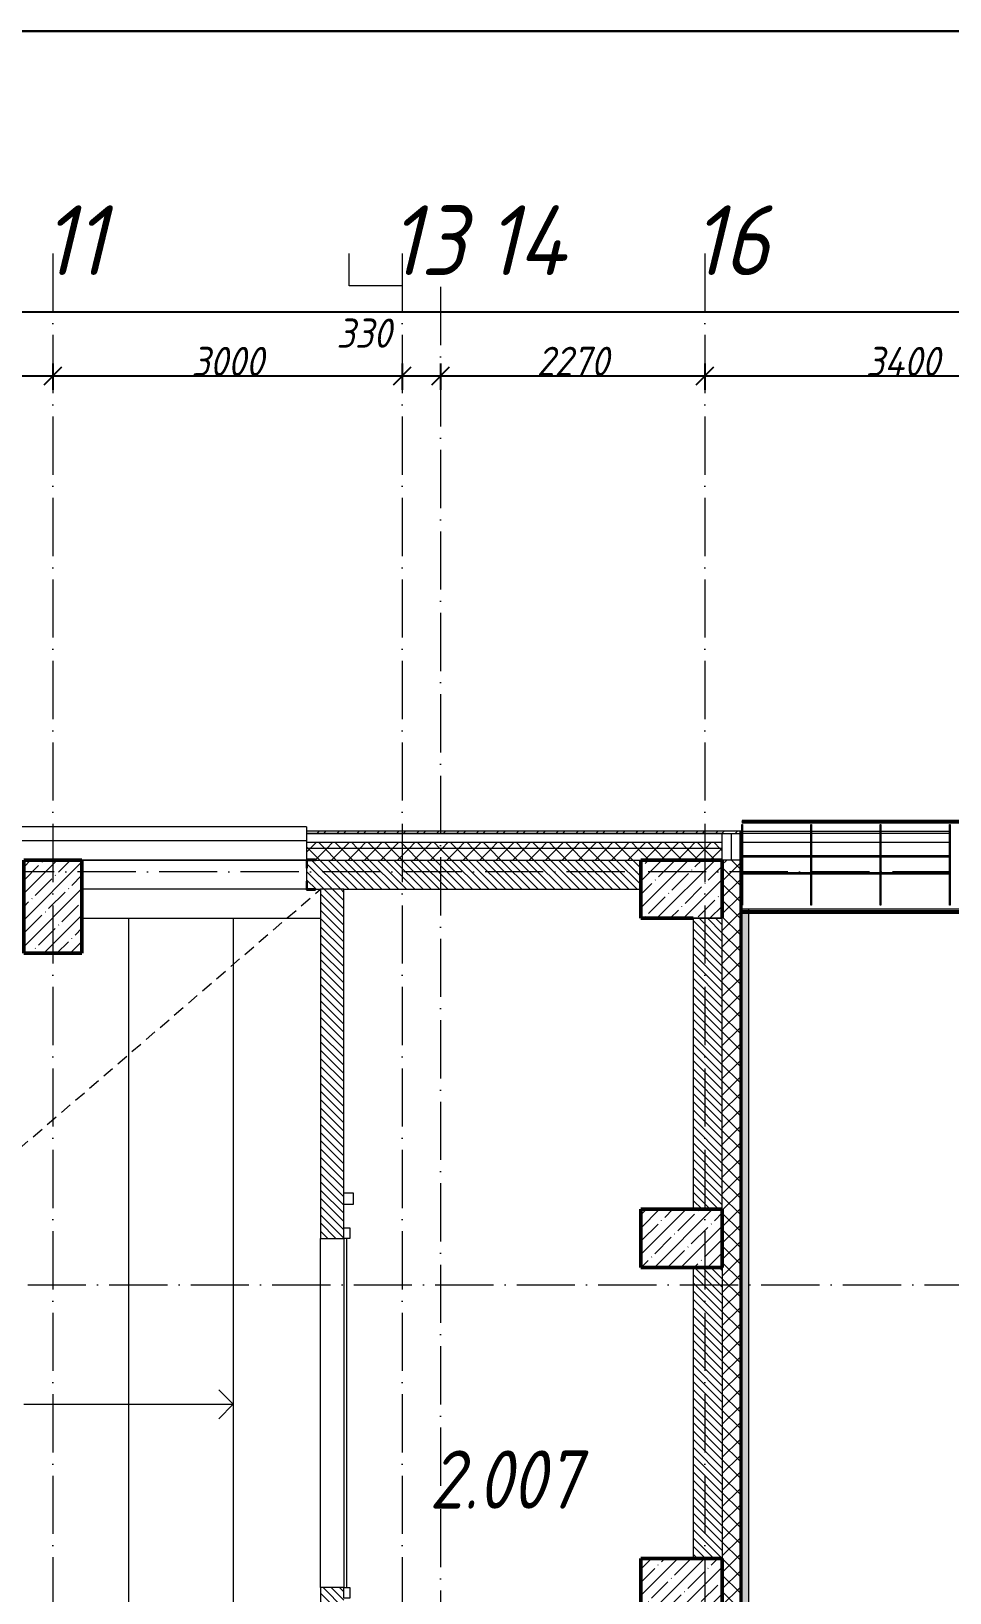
# Model space of a CAD drawing. Header units: millimetres. Extents: x -606178 to 312196, y -19338 to 632709.
# Drawn here: x -247136 to -239248, y 531180 to 544597 of the extents above; entities that cross this region are included whole.
import ezdxf

# ---------------------------------------------------------------- set-up
doc = ezdxf.new("R2010")
doc.units = ezdxf.units.MM
doc.linetypes.add('200_ШТРИХ_ш1п0_6_', pattern=[160, 100, -60])
doc.linetypes.add('50_200_ШТРИХ_1Т_ш5_п1_п1_', pattern=[700, 500, -100, 0, -100])
for name, color, linetype, lineweight in [('A-____-____-DIMS', 7, 'Continuous', 9), ('A-DETL-____-OTLN-3', 7, '200_ШТРИХ_ш1п0_6_', 9), ('A-DOOR-____-MCUT', 7, 'Continuous', 13), ('A-DOOR-____-OTLN', 7, 'Continuous', 9), ('A-FLOR-____-OTLN', 7, 'Continuous', 9), ('A-GENM-____-MCUT', 7, 'Continuous', 25), ('A-GENM-____-OTLN', 7, 'Continuous', 9), ('A-GENM-____-OTLN-1', 7, 'Continuous', 25), ('A-GLAZ-____-OTLN', 7, 'Continuous', 9), ('A-WALL-____-MCUT', 7, 'Continuous', 13), ('A-WALL-____-MCUT-1', 7, 'Continuous', 9), ('A-WALL-____-OTLN', 7, 'Continuous', 9), ('A-WALL-____-PATT-1', 7, 'Continuous', 9), ('A-WALL-FNSH-MCUT-1', 7, 'Continuous', 9), ('E-ELEC-EQPM-OTLN', 7, 'Continuous', 9), ('I-WALL-____-OTLN', 7, 'Continuous', 9), ('S-COLS-____-MCUT', 7, 'Continuous', 50), ('S-COLS-____-OTLN', 7, 'Continuous', 9), ('S-GRID-____-IDEN', 7, 'Continuous', 9), ('S-GRID-____-OTLN', 7, 'Continuous', 9), ('S-GRID-____-OTLN-1', 7, '50_200_ШТРИХ_1Т_ш5_п1_п1_', 9), ('S-STRS-____-OTLN-1', 7, 'Continuous', 9), ('Марки помещений', 7, 'Continuous', 9), ('Текстовые примечания', 7, 'Continuous', 9)]:
    doc.layers.add(name, color=color, linetype=linetype, lineweight=lineweight)
doc.layers.add('A-GLAZ-____-OTLN-1', color=7, linetype='Continuous', lineweight=9, true_color=0xc0c0c0)
doc.styles.add('ISOCPEUR_I_2', font='isocpeui.ttf', dxfattribs={"width": 0.85, "height": 2.3})
doc.styles.add('ISOCPEUR_I_9', font='isocpeui.ttf', dxfattribs={"width": 0.9, "height": 250})
doc.dimstyles.new('ISO-2_5_0_9К_БОЛЬШОЙ_ОСИ', dxfattribs={"dimscale": 304.8, "dimtxt": 248.995294, "dimasz": 0.492126, "dimexe": 0.393701, "dimexo": 0, "dimgap": 0, "dimtad": 1, "dimdec": 0, "dimzin": 0, "dimdsep": 46, "dimtxsty": 'ISOCPEUR_I_9', "dimblk1": 'OBLIQUE', "dimblk2": 'OBLIQUE', "dimsah": 1, "dimcen": 0.09, "dimdle": 0.393701, "dimazin": 0, "dimtfac": 1, "dimtdec": 4, "dimtix": 1, "dimtmove": 0, "dimatfit": 3, "dimfxl": 1, "dimtvp": 1, "dimtolj": 1, "dimtzin": 0, "dimarcsym": 2})
doc.dimstyles.new('ISO-2_5_0_9К_БОЛЬШОЙ_ОСИ_1', dxfattribs={"dimscale": 304.8, "dimtxt": 248.995294, "dimasz": 0.492126, "dimexe": 0.393701, "dimexo": 0, "dimgap": 0, "dimtad": 1, "dimdec": 0, "dimzin": 0, "dimdsep": 46, "dimtxsty": 'ISOCPEUR_I_9', "dimblk1": 'OBLIQUE', "dimblk2": 'OBLIQUE', "dimsah": 1, "dimcen": 0.09, "dimdle": 0.393701, "dimazin": 0, "dimtfac": 1, "dimtdec": 4, "dimtix": 1, "dimtmove": 1, "dimatfit": 3, "dimfxl": 1, "dimtvp": 1, "dimtolj": 1, "dimtzin": 0, "dimarcsym": 2})
doc.dimstyles.new('ISO-2_5_0_9К_БОЛЬШОЙ_ОСИ_2', dxfattribs={"dimscale": 304.8, "dimtxt": 248.995294, "dimasz": 0.492126, "dimexe": 0.393701, "dimexo": 0, "dimgap": 0, "dimtad": 1, "dimdec": 0, "dimzin": 0, "dimdsep": 46, "dimtxsty": 'ISOCPEUR_I_9', "dimblk1": 'OBLIQUE', "dimblk2": 'OBLIQUE', "dimsah": 1, "dimcen": 0.09, "dimdle": 0.393701, "dimazin": 0, "dimtfac": 1, "dimtdec": 4, "dimtix": 1, "dimtmove": 2, "dimatfit": 3, "dimfxl": 1, "dimtvp": 1, "dimtolj": 1, "dimtzin": 0, "dimarcsym": 2})
pattern_1 = [(135, (-264901.3, 451794.26), (-35.35534, -35.35534), [])]
pattern_2 = [(45, (-264901.3, 451794.26), (-70.71068, 70.71068), []), (135, (-264901.3, 451794.26), (-70.71068, -70.71068), [])]

# ---------------------------------------------------------------- blocks, each defined once
blk = doc.blocks.new('141_Фартук_СКБ - 141_Фартук_СКБ_вентфасад-30031396-АР1_План отверстий 2 этажа в осях 1-64_Ю-ЯЯ')
at = {"layer": 'A-GENM-____-MCUT'}
for p, q in [((26160, 758), (0, 758)), ((0, 757), (26160, 757)), ((26160, 757), (26160, 758)), ((26160, -29), (0, -29)), ((0, -30), (26160, -30)), ((26160, -30), (26160, -29))]:
    blk.add_line(p, q, dxfattribs=at)
at = {"layer": 'A-GENM-____-OTLN'}
for p, q in [((0, 765), (26160, 765)), ((0, 752), (26160, 752)), ((0, 743), (26160, 743)), ((0, 743), (26160, 743)), ((0, -11), (26160, -11)), ((0, -12), (26160, -12)), ((26160, -12), (26160, -11)), ((26160, -29), (26160, -12))]:
    blk.add_line(p, q, dxfattribs=at)
blk = doc.blocks.new('Элемент крепления - Пластина-30015157-АР1_План отверстий 2 этажа в осях 1-64_Ю-ЯЯ')
at = {"layer": 'A-GENM-____-OTLN'}
for p, q in [((25651, 85294), (25651, 85988)), ((25651, 85988), (25656, 85988)), ((25656, 85988), (25656, 85294)), ((25656, 85294), (25651, 85294))]:
    blk.add_line(p, q, dxfattribs=at)
blk = doc.blocks.new('Швеллер - 140х58-30031487-АР1_План отверстий 2 этажа в осях 1-64_Ю-ЯЯ')
at = {"layer": 'A-GENM-____-MCUT'}
for p, q in [((-12488, 75), (-13078, 75)), ((-13078, 71), (-12488, 71)), ((-11893, 75), (-12483, 75)), ((-12483, 71), (-11893, 71)), ((-11299, 75), (-11888, 75)), ((-11888, 71), (-11299, 71)), ((-12488, -71), (-13078, -71)), ((-13078, -75), (-12488, -75)), ((-11893, -71), (-12483, -71)), ((-12483, -75), (-11893, -75)), ((-11299, -71), (-11888, -71)), ((-11888, -75), (-11299, -75))]:
    blk.add_line(p, q, dxfattribs=at)
blk = doc.blocks.new('BSC_Колонна _Прямоугольная - 500х800-V64-АР1_План отверстий 2 этажа в осях 1-64_Ю-ЯЯ')
at = {"layer": 'S-COLS-____-OTLN'}
h = blk.add_hatch(dxfattribs=at)
h.set_pattern_fill('FP_75', color=256, style=0, pattern_type=2)
h.set_pattern_definition([(45, (-17950, -85281.04), (-114.04925, 114.04925), []), (45, (-17835.95, -85281.04), (-114.04925, 114.04925), [201.613, -40.323, 3.353, -36.97])])
h.paths.add_polyline_path([(-250, -400), (250, -400), (250, 400), (-250, 400)], flags=0)
at = {"layer": 'S-COLS-____-MCUT'}
for p, q in [((250, 400), (-250, 400)), ((-250, 400), (-250, -400)), ((250, -400), (250, 400)), ((-250, -400), (250, -400))]:
    blk.add_line(p, q, dxfattribs=at)
blk = doc.blocks.new('BSC_Колонна _Прямоугольная - 500х700-V68-АР1_План отверстий 2 этажа в осях 1-64_Ю-ЯЯ')
at = {"layer": 'S-COLS-____-OTLN'}
h = blk.add_hatch(dxfattribs=at)
h.set_pattern_fill('FP_80', color=256, style=0, pattern_type=2)
h.set_pattern_definition([(315, (-79431.04, 23350), (114.04925, 114.04925), []), (315, (-79431.04, 23235.95), (114.04925, 114.04925), [201.613, -40.323, 3.353, -36.97])])
h.paths.add_polyline_path([(-250, -350), (250, -350), (250, 350), (-250, 350)], flags=0)
at = {"layer": 'S-COLS-____-MCUT'}
for p, q in [((250, 350), (-250, 350)), ((-250, 350), (-250, -350)), ((250, -350), (250, 350)), ((-250, -350), (250, -350))]:
    blk.add_line(p, q, dxfattribs=at)
blk = doc.blocks.new('BSC_Колонна _Прямоугольная - 500х700-V69-АР1_План отверстий 2 этажа в осях 1-64_Ю-ЯЯ')
at = {"layer": 'S-COLS-____-OTLN'}
h = blk.add_hatch(dxfattribs=at)
h.set_pattern_fill('FP_81', color=256, style=0, pattern_type=2)
h.set_pattern_definition([(315, (-82431.04, 23350), (114.04925, 114.04925), []), (315, (-82431.04, 23235.95), (114.04925, 114.04925), [201.613, -40.323, 3.353, -36.97])])
h.paths.add_polyline_path([(-250, -350), (250, -350), (250, 350), (-250, 350)], flags=0)
at = {"layer": 'S-COLS-____-MCUT'}
for p, q in [((250, 350), (-250, 350)), ((-250, 350), (-250, -350)), ((250, -350), (250, 350)), ((-250, -350), (250, -350))]:
    blk.add_line(p, q, dxfattribs=at)
blk = doc.blocks.new('Отлив_СКБ - Отлив витража_120_НВФ-31886523-АР1_План отверстий 2 этажа в осях 1-64_Ю-ЯЯ')
at = {"layer": 'A-GLAZ-____-OTLN'}
for p, q in [((0, 83), (0, 120)), ((9500, 120), (0, 120)), ((0, 2), (9500, 2)), ((9500, 120), (9500, 83)), ((9500, 0), (0, 0))]:
    blk.add_line(p, q, dxfattribs=at)
blk = doc.blocks.new('DM_Штора_Противопожарная_Doormaster_EI-60 - ш_3000 х в_1200-27470059-АР1_План отверстий 2 этажа в осях 1-64_Ю-ЯЯ')
at = {"layer": 'A-DOOR-____-MCUT'}
for p, q in [((-1465, -100), (-1375, -100)), ((-1465, -150), (-1465, -100)), ((-1375, -100), (-1375, -150)), ((-1375, -125), (1625, -125)), ((1625, -100), (1715, -100)), ((1625, -150), (1625, -100)), ((1715, -100), (1715, -150)), ((-1375, -150), (-1465, -150)), ((1715, -150), (1625, -150))]:
    blk.add_line(p, q, dxfattribs=at)
at = {"layer": 'E-ELEC-EQPM-OTLN'}
for p, q in [((1915, -180), (1915, -100)), ((1915, -100), (2015, -100)), ((2015, -100), (2015, -180)), ((2015, -180), (1915, -180))]:
    blk.add_line(p, q, dxfattribs=at)
blk = doc.blocks.new('Фахверк_СКБ_Уголок - 250_2700-27497298-АР1_План отверстий 2 этажа в осях 1-64_Ю-ЯЯ')
at = {"layer": 'A-GENM-____-MCUT'}
for p, q in [((200, 181), (125, 181)), ((125, 181), (125, 106)), ((131, 106), (131, 175)), ((131, 175), (200, 175)), ((200, 175), (200, 181)), ((125, 106), (131, 106)), ((131, -6), (125, -6)), ((125, -6), (125, -81)), ((125, -81), (200, -81)), ((131, -75), (131, -6)), ((200, -75), (131, -75)), ((200, -81), (200, -75))]:
    blk.add_line(p, q, dxfattribs=at)
blk = doc.blocks.new('Отлив_СКБ1 - Отлив_Фасады на кровле-32719945-АР1_План отверстий 2 этажа в осях 1-64_Ю-ЯЯ')
at = {"layer": 'A-GLAZ-____-OTLN-1'}
h = blk.add_hatch(color=256, dxfattribs=at)
h.paths.add_polyline_path([(17312, 170), (17254, 228), (9745, 228), (9745, 170), (14782, 170), (14782, 204), (16582, 204), (16582, 170), (17141, 170)], flags=0)
h.paths.add_polyline_path([(9682, 228), (9008, 228), (9008, 170), (9682, 170)], flags=0)
h.paths.add_polyline_path([(8945, 170), (8945, 228), (40, 228), (40, 170), (8666, 170)], flags=0)
h.paths.add_polyline_path([(18, 170), (18, 228), (2, 228), (2, 170)], flags=0)
at = {"layer": 'A-GLAZ-____-OTLN'}
for p, q in [((18, 228), (2, 228)), ((8945, 228), (40, 228))]:
    blk.add_line(p, q, dxfattribs=at)
blk = doc.blocks.new('_Oblique')
at = {"color": 0, "linetype": 'ByBlock', "lineweight": -2}
blk.add_line((-0.5, -0.5), (0.5, 0.5), dxfattribs=at)
blk = doc.blocks.new('*D4855')
at = {"layer": 'A-____-____-DIMS', "color": 0, "lineweight": -2, "transparency": 16777216}
for p, q in [((-251771, 541635), (-246831, 541635)), ((-251651, 541741), (-251651, 541515)), ((-246951, 541741), (-246951, 541515))]:
    blk.add_line(p, q, dxfattribs=at)
at = {"layer": 'Defpoints', "color": 0, "transparency": 16777216}
for p in [(-251651, 541741), (-246951, 541741), (-246951, 541635)]:
    blk.add_point(p, dxfattribs=at)
at = {"layer": 'A-____-____-DIMS', "color": 0, "lineweight": -2, "transparency": 16777216, "xscale": 150, "yscale": 150, "zscale": 150, "rotation": 180}
blk.add_blockref('_Oblique', (-251651, 541635), dxfattribs=at)
at = {"layer": 'A-____-____-DIMS', "color": 0, "lineweight": -2, "transparency": 16777216, "xscale": 150, "yscale": 150, "zscale": 150}
blk.add_blockref('_Oblique', (-246951, 541635), dxfattribs=at)
at = {"layer": 'A-____-____-DIMS', "color": 0, "transparency": 16777216, "insert": (-249301, 541761), "char_height": 250, "width": 781.46, "attachment_point": 5, "style": 'ISOCPEUR_I_9'}
blk.add_mtext('\\A1;4700', dxfattribs=at)
blk = doc.blocks.new('*D4856')
at = {"layer": 'A-____-____-DIMS', "color": 0, "lineweight": -2, "transparency": 16777216}
for p, q in [((-247071, 541635), (-243831, 541635)), ((-246951, 541741), (-246951, 541515)), ((-243951, 541741), (-243951, 541515))]:
    blk.add_line(p, q, dxfattribs=at)
at = {"layer": 'Defpoints', "color": 0, "transparency": 16777216}
for p in [(-246951, 541741), (-243951, 541741), (-243951, 541635)]:
    blk.add_point(p, dxfattribs=at)
at = {"layer": 'A-____-____-DIMS', "color": 0, "lineweight": -2, "transparency": 16777216, "xscale": 150, "yscale": 150, "zscale": 150, "rotation": 180}
blk.add_blockref('_Oblique', (-246951, 541635), dxfattribs=at)
at = {"layer": 'A-____-____-DIMS', "color": 0, "lineweight": -2, "transparency": 16777216, "xscale": 150, "yscale": 150, "zscale": 150}
blk.add_blockref('_Oblique', (-243951, 541635), dxfattribs=at)
at = {"layer": 'A-____-____-DIMS', "color": 0, "transparency": 16777216, "insert": (-245451, 541760), "char_height": 250, "width": 758.48, "attachment_point": 5, "style": 'ISOCPEUR_I_9'}
blk.add_mtext('\\A1;3000', dxfattribs=at)
blk = doc.blocks.new('*D4857')
at = {"layer": 'A-____-____-DIMS', "color": 0, "lineweight": -2, "transparency": 16777216}
for p, q in [((-244071, 541635), (-243501, 541635)), ((-243951, 541741), (-243951, 541515)), ((-243621, 541741), (-243621, 541515))]:
    blk.add_line(p, q, dxfattribs=at)
at = {"layer": 'Defpoints', "color": 0, "transparency": 16777216}
for p in [(-243951, 541741), (-243621, 541741), (-243621, 541635)]:
    blk.add_point(p, dxfattribs=at)
at = {"layer": 'A-____-____-DIMS', "color": 0, "lineweight": -2, "transparency": 16777216, "xscale": 150, "yscale": 150, "zscale": 150, "rotation": 180}
blk.add_blockref('_Oblique', (-243951, 541635), dxfattribs=at)
at = {"layer": 'A-____-____-DIMS', "color": 0, "lineweight": -2, "transparency": 16777216, "xscale": 150, "yscale": 150, "zscale": 150}
blk.add_blockref('_Oblique', (-243621, 541635), dxfattribs=at)
at = {"layer": 'A-____-____-DIMS', "color": 0, "transparency": 16777216, "insert": (-244515, 542128), "char_height": 250, "width": 568.86, "attachment_point": 1, "line_spacing_factor": 1.149209, "style": 'ISOCPEUR_I_9'}
blk.add_mtext('\\A1;330', dxfattribs=at)
blk = doc.blocks.new('*D4858')
at = {"layer": 'A-____-____-DIMS', "color": 0, "lineweight": -2, "transparency": 16777216}
for p, q in [((-243741, 541635), (-241231, 541635)), ((-243621, 541741), (-243621, 541515)), ((-241351, 541741), (-241351, 541515))]:
    blk.add_line(p, q, dxfattribs=at)
at = {"layer": 'Defpoints', "color": 0, "transparency": 16777216}
for p in [(-243621, 541741), (-241351, 541741), (-241351, 541635)]:
    blk.add_point(p, dxfattribs=at)
at = {"layer": 'A-____-____-DIMS', "color": 0, "lineweight": -2, "transparency": 16777216, "xscale": 150, "yscale": 150, "zscale": 150, "rotation": 180}
blk.add_blockref('_Oblique', (-243621, 541635), dxfattribs=at)
at = {"layer": 'A-____-____-DIMS', "color": 0, "lineweight": -2, "transparency": 16777216, "xscale": 150, "yscale": 150, "zscale": 150}
blk.add_blockref('_Oblique', (-241351, 541635), dxfattribs=at)
at = {"layer": 'A-____-____-DIMS', "color": 0, "transparency": 16777216, "insert": (-242486, 541761), "char_height": 250, "width": 758.48, "attachment_point": 5, "style": 'ISOCPEUR_I_9'}
blk.add_mtext('\\A1;2270', dxfattribs=at)
blk = doc.blocks.new('*D4859')
at = {"layer": 'A-____-____-DIMS', "color": 0, "lineweight": -2, "transparency": 16777216}
for p, q in [((-241471, 541635), (-237831, 541635)), ((-241351, 541741), (-241351, 541515)), ((-237951, 541741), (-237951, 541515))]:
    blk.add_line(p, q, dxfattribs=at)
at = {"layer": 'Defpoints', "color": 0, "transparency": 16777216}
for p in [(-241351, 541741), (-237951, 541741), (-237951, 541635)]:
    blk.add_point(p, dxfattribs=at)
at = {"layer": 'A-____-____-DIMS', "color": 0, "lineweight": -2, "transparency": 16777216, "xscale": 150, "yscale": 150, "zscale": 150, "rotation": 180}
blk.add_blockref('_Oblique', (-241351, 541635), dxfattribs=at)
at = {"layer": 'A-____-____-DIMS', "color": 0, "lineweight": -2, "transparency": 16777216, "xscale": 150, "yscale": 150, "zscale": 150}
blk.add_blockref('_Oblique', (-237951, 541635), dxfattribs=at)
at = {"layer": 'A-____-____-DIMS', "color": 0, "transparency": 16777216, "insert": (-239651, 541760), "char_height": 250, "width": 781.46, "attachment_point": 5, "style": 'ISOCPEUR_I_9'}
blk.add_mtext('\\A1;3400', dxfattribs=at)
blk = doc.blocks.new('*D4889')
at = {"layer": 'A-____-____-DIMS', "color": 0, "lineweight": -2, "transparency": 16777216}
for p, q in [((-267371, 542187), (-216018, 542187)), ((-267251, 542293), (-267251, 542067)), ((-163631, 542187), (-215139, 542187)), ((-163751, 542293), (-163751, 542067))]:
    blk.add_line(p, q, dxfattribs=at)
at = {"layer": 'Defpoints', "color": 0, "transparency": 16777216}
for p in [(-267251, 542293), (-163751, 542293), (-163751, 542187)]:
    blk.add_point(p, dxfattribs=at)
at = {"layer": 'A-____-____-DIMS', "color": 0, "lineweight": -2, "transparency": 16777216, "xscale": 150, "yscale": 150, "zscale": 150, "rotation": 180}
blk.add_blockref('_Oblique', (-267251, 542187), dxfattribs=at)
at = {"layer": 'A-____-____-DIMS', "color": 0, "lineweight": -2, "transparency": 16777216, "xscale": 150, "yscale": 150, "zscale": 150}
blk.add_blockref('_Oblique', (-163751, 542187), dxfattribs=at)
at = {"layer": 'A-____-____-DIMS', "color": 0, "transparency": 16777216, "insert": (-216119, 542514), "char_height": 250, "width": 1080.26, "attachment_point": 1, "line_spacing_factor": 1.149209, "style": 'ISOCPEUR_I_9'}
blk.add_mtext('\\A1;103500', dxfattribs=at)

msp = doc.modelspace()

# ---------------------------------------------------------------- hatches: boundary and pattern name
at = {"layer": 'A-WALL-____-PATT-1'}
h = msp.add_hatch(dxfattribs=at)
h.set_pattern_fill('FP_3', color=256, style=0, pattern_type=2)
h.set_pattern_definition([(45, (-264901.3, 451794.26), (-85.53659, 85.53659), []), (45, (-264844.28, 451794.26), (-85.53659, 85.53659), [])])
h.paths.add_polyline_path([(-241033.8011, 537705.3011), (-241033.8011, 537725.3011), (-244771.3011, 537725.3011), (-244771.3011, 537705.3011), (-241055.2232, 537705.3011)], flags=0)
h.paths.add_polyline_path([(-254271.3011, 537705.3011), (-254271.3011, 537725.3011), (-267581.3011, 537725.3011), (-267581.3011, 537705.3011), (-254311.4782, 537705.3011)], flags=0)
h = msp.add_hatch(dxfattribs=at)
h.set_pattern_fill('FP_1', color=256, style=0, pattern_type=2)
h.set_pattern_definition(pattern_2)
h.paths.add_polyline_path([(-244771.3011, 537575.3011), (-241201.3011, 537575.3011), (-241201.3011, 537625.3011), (-244771.3011, 537625.3011)], flags=0)
h.paths.add_polyline_path([(-254311.4782, 537575.3011), (-254271.3011, 537575.3011), (-254271.3011, 537625.3011), (-267351.3011, 537625.3011), (-267351.3011, 537575.3011), (-257846.4795, 537575.3011)], flags=0)
h = msp.add_hatch(dxfattribs=at)
h.set_pattern_fill('FP_1', color=256, style=0, pattern_type=2)
h.set_pattern_definition(pattern_2)
h.paths.add_polyline_path([(-241901.3011, 537475.3011), (-241201.3011, 537475.3011), (-241201.3011, 537575.3011), (-244771.3011, 537575.3011), (-244771.3011, 537481.3011), (-244696.3011, 537481.3011), (-244696.3011, 537475.3011), (-241938.9735, 537475.3011)], flags=0)
h.paths.add_polyline_path([(-255001.3011, 537475.3011), (-254346.3011, 537475.3011), (-254346.3011, 537481.3011), (-254271.3011, 537481.3011), (-254271.3011, 537575.3011), (-267351.3011, 537575.3011), (-267351.3011, 537475.3011), (-255501.3011, 537475.3011)], flags=0)
h = msp.add_hatch(dxfattribs=at)
h.set_pattern_fill('FP_6', color=256, style=0, pattern_type=2)
h.set_pattern_definition(pattern_1)
h.paths.add_polyline_path([(-241901.3011, 537225.3011), (-241901.3011, 537475.3011), (-244765.3011, 537475.3011), (-244765.3011, 537406.3011), (-244771.3011, 537406.3011), (-244771.3011, 537294.3011), (-244765.3011, 537294.3011), (-244765.3011, 537225.3011), (-241938.9735, 537225.3011)], flags=0)
h = msp.add_hatch(dxfattribs=at)
h.set_pattern_fill('FP_1', color=256, style=0, pattern_type=2)
h.set_pattern_definition(pattern_2)
h.paths.add_polyline_path([(-241201.3011, 519725.3011), (-241051.3011, 519725.3011), (-241051.3011, 520475.3011), (-241195.3011, 520475.3011), (-241195.3011, 520400.3011), (-241201.3011, 520400.3011), (-241201.3011, 520319.7374)], flags=0)
h.paths.add_polyline_path([(-241051.3011, 522275.3011), (-241051.3011, 527312.3011), (-241138.3011, 527312.3011), (-241138.3011, 527306.3011), (-241201.3011, 527306.3011), (-241201.3011, 522350.3011), (-241195.3011, 522350.3011), (-241195.3011, 522275.3011), (-241055.2232, 522275.3011)], flags=0)
h.paths.add_polyline_path([(-241195.3011, 527312.3011), (-241186.3011, 527312.3011), (-241186.3011, 527334.3011), (-241195.3011, 527333.6443)], flags=0)
h.paths.add_polyline_path([(-241191.3011, 527344.3011), (-241186.3011, 527344.958), (-241185.5116, 527375.3011), (-241051.3011, 527375.3011), (-241051.3011, 528049.3011), (-241186.3011, 528049.3011), (-241186.3011, 528112.3011), (-241195.3011, 528112.3011), (-241195.3011, 528055.3011), (-241201.3011, 528055.3011), (-241201.3011, 527865.3011), (-241181.3011, 527864.6313), (-241181.3011, 527855.3011), (-241201.3011, 527854.6443), (-241201.3011, 527369.3011), (-241195.3011, 527369.3011), (-241195.3011, 527344.958), (-241191.3011, 527344.958)], flags=0)
h.paths.add_polyline_path([(-241138.3011, 528112.3011), (-241051.3011, 528112.3011), (-241051.3011, 537475.3011), (-241201.3011, 537475.3011), (-241201.3011, 528118.3011), (-241138.3011, 528118.3011)], flags=0)
h = msp.add_hatch(dxfattribs=at)
h.set_pattern_fill('FP_6', color=256, style=0, pattern_type=2)
h.set_pattern_definition(pattern_1)
h.paths.add_polyline_path([(-244451.3011, 528275.3011), (-244451.3011, 531225.3011), (-244651.3011, 531225.3011), (-244651.3011, 528275.3011)], flags=0)
h.paths.add_polyline_path([(-244651.3011, 534225.3011), (-244451.3011, 534225.3011), (-244451.3011, 537225.3011), (-244651.3011, 537225.3011), (-244651.3011, 534315.3011)], flags=0)
h = msp.add_hatch(dxfattribs=at)
h.set_pattern_fill('FP_6', color=256, style=0, pattern_type=2)
h.set_pattern_definition(pattern_1)
h.paths.add_polyline_path([(-241201.3011, 534475.3011), (-241201.3011, 536975.3011), (-241451.3011, 536975.3011), (-241451.3011, 534475.3011)], flags=0)
h = msp.add_hatch(dxfattribs=at)
h.set_pattern_fill('FP_6', color=256, style=0, pattern_type=2)
h.set_pattern_definition(pattern_1)
h.paths.add_polyline_path([(-241201.3011, 531475.3011), (-241201.3011, 533975.3011), (-241451.3011, 533975.3011), (-241451.3011, 531475.3011)], flags=0)
at = {"layer": 'S-COLS-____-OTLN'}
h = msp.add_hatch(dxfattribs=at)
h.set_pattern_fill('FP_13', color=256, style=0, pattern_type=2)
h.set_pattern_definition([(45, (-264901.3, 451794.26), (-114.04925, 114.04925), []), (45, (-264787.25, 451794.26), (-114.04925, 114.04925), [201.612, -40.322, 3.353, -36.97])])
h.paths.add_polyline_path([(-241451.3011, 536975.3011), (-241201.3011, 536975.3011), (-241201.3011, 537475.3011), (-241901.3011, 537475.3011), (-241901.3011, 536975.3011)], flags=0)

# ---------------------------------------------------------------- linework, layer by layer
at = {"color": 1, "lineweight": 0}
msp.add_lwpolyline([(-272464.0879, 544596.983), (-159228.0879, 544596.983), (-159228.0879, 445768.983), (-272464.0879, 445768.983)], close=True, dxfattribs=at)
at = {"layer": 'A-DETL-____-OTLN-3'}
msp.add_line((-257301.3011, 526325.3011), (-244651.3011, 537225.3011), dxfattribs=at)
at = {"layer": 'A-FLOR-____-OTLN'}
for p, q in [((-240439.2556, 537625.3011), (-241028.8011, 537625.3011)), ((-239844.7102, 537625.3011), (-240434.2556, 537625.3011)), ((-239250.1647, 537625.3011), (-239839.7102, 537625.3011)), ((-241031.3011, 537055.3011), (-214871.3011, 537055.3011))]:
    msp.add_line(p, q, dxfattribs=at)
at = {"layer": 'A-WALL-____-MCUT'}
for p, q in [((-241201.3011, 537705.3011), (-244771.3011, 537705.3011)), ((-244771.3011, 537705.3011), (-244771.3011, 537481.3011)), ((-241201.3011, 537475.3011), (-241201.3011, 537705.3011)), ((-241901.3011, 537475.3011), (-241201.3011, 537475.3011)), ((-241901.3011, 537225.3011), (-241901.3011, 537475.3011)), ((-244771.3011, 537406.3011), (-244771.3011, 537294.3011)), ((-244696.3011, 537225.3011), (-244651.3011, 537225.3011)), ((-244651.3011, 537225.3011), (-244651.3011, 534225.3011)), ((-244451.3011, 534615.3011), (-244451.3011, 537225.3011)), ((-244451.3011, 537225.3011), (-241901.3011, 537225.3011)), ((-241451.3011, 536975.3011), (-241451.3011, 534475.3011)), ((-241201.3011, 534475.3011), (-241201.3011, 536975.3011)), ((-244451.3011, 534315.3011), (-244451.3011, 534515.3011)), ((-244651.3011, 534225.3011), (-244451.3011, 534225.3011)), ((-241451.3011, 533975.3011), (-241451.3011, 531475.3011)), ((-241201.3011, 533975.3011), (-241201.3011, 531475.3011)), ((-244651.3011, 531225.3011), (-244651.3011, 528275.3011)), ((-244451.3011, 531225.3011), (-244651.3011, 531225.3011))]:
    msp.add_line(p, q, dxfattribs=at)
at = {"layer": 'A-WALL-____-MCUT-1'}
for p, q in [((-241201.3011, 537625.3011), (-244771.3011, 537625.3011)), ((-241045.3011, 528112.3011), (-241045.3011, 537724.3011)), ((-241039.3011, 528112.3011), (-241039.3011, 537724.3011)), ((-241201.3011, 537575.3011), (-244771.3011, 537575.3011)), ((-244696.3011, 537475.3011), (-241901.3011, 537475.3011)), ((-241201.3011, 537475.3011), (-241201.3011, 536975.3011)), ((-241051.3011, 537475.3011), (-241201.3011, 537475.3011)), ((-244451.3011, 537225.3011), (-244651.3011, 537225.3011)), ((-241201.3011, 536975.3011), (-241451.3011, 536975.3011))]:
    msp.add_line(p, q, dxfattribs=at)
at = {"layer": 'A-WALL-____-OTLN'}
for p, q in [((-241126.3011, 537705.3011), (-241126.3011, 537475.3011)), ((-241028.8011, 537725.3011), (-240439.2556, 537725.3011)), ((-240439.2556, 537705.3011), (-241028.8011, 537705.3011)), ((-240434.2556, 537725.3011), (-239844.7102, 537725.3011)), ((-239844.7102, 537705.3011), (-240434.2556, 537705.3011)), ((-239839.7102, 537725.3011), (-239250.1647, 537725.3011)), ((-239250.1647, 537705.3011), (-239839.7102, 537705.3011)), ((-244771.3011, 537475.3011), (-246701.3011, 537475.3011)), ((-246701.3011, 537475.3011), (-244771.3011, 537475.3011)), ((-244771.3011, 537225.3011), (-246701.3011, 537225.3011))]:
    msp.add_line(p, q, dxfattribs=at)
at = {"layer": 'A-WALL-FNSH-MCUT-1'}
for p, q in [((-241033.8011, 537725.3011), (-244771.3011, 537725.3011)), ((-244771.3011, 537725.3011), (-244771.3011, 537705.3011)), ((-244771.3011, 537705.3011), (-241033.8011, 537705.3011)), ((-241051.3011, 537724.3011), (-241051.3011, 528112.3011)), ((-241033.8011, 537724.3011), (-241051.3011, 537724.3011)), ((-241031.3011, 528112.3011), (-241031.3011, 537088.3011))]:
    msp.add_line(p, q, dxfattribs=at)
at = {"layer": 'I-WALL-____-OTLN'}
for p, q in [((-244651.3011, 531225.3011), (-244651.3011, 534225.3011)), ((-244451.3011, 534225.3011), (-244451.3011, 531225.3011))]:
    msp.add_line(p, q, dxfattribs=at)
at = {"layer": 'S-COLS-____-MCUT'}
for p, q in [((-241201.3011, 537475.3011), (-241901.3011, 537475.3011)), ((-241901.3011, 537475.3011), (-241901.3011, 536975.3011)), ((-241201.3011, 536975.3011), (-241201.3011, 537475.3011)), ((-241901.3011, 536975.3011), (-241451.3011, 536975.3011))]:
    msp.add_line(p, q, dxfattribs=at)
at = {"layer": 'S-COLS-____-OTLN'}
msp.add_line((-241451.3011, 536975.3011), (-241201.3011, 536975.3011), dxfattribs=at)
at = {"layer": 'S-GRID-____-OTLN'}
for p, q in [((-244406.1301, 542409.1766), (-244406.1301, 542687.1106)), ((-243951.3011, 542409.1766), (-244406.1301, 542409.1766))]:
    msp.add_line(p, q, dxfattribs=at)
at = {"layer": 'S-GRID-____-OTLN-1'}
for p, q in [((-246951.3011, 542687.1106), (-246951.3011, 504685.847)), ((-243951.3011, 542687.1106), (-243951.3011, 504685.847)), ((-241351.3011, 542687.1106), (-241351.3011, 518469.7429)), ((-243621.3011, 542400.3549), (-243621.3011, 529041.5894)), ((-160826.8945, 537375.3011), (-269570.0713, 537375.3011)), ((-269570.0713, 533825.3011), (-160826.8945, 533825.3011))]:
    msp.add_line(p, q, dxfattribs=at)
at = {"layer": 'S-STRS-____-OTLN-1'}
for p, q in [((-246701.3011, 536975.3011), (-246301.3011, 536975.3011)), ((-246301.3011, 536975.3011), (-245401.3011, 536975.3011)), ((-246301.3011, 536975.3011), (-246301.3011, 528125.3011)), ((-246301.3011, 536975.3011), (-246301.3011, 528125.3011)), ((-245401.3011, 536975.3011), (-244651.3011, 536975.3011)), ((-245401.3011, 536975.3011), (-245401.3011, 528125.3011)), ((-245401.3011, 536975.3011), (-245401.3011, 528125.3011)), ((-245401.3011, 532800.3011), (-245526.3011, 532925.3011)), ((-247201.3011, 532800.3011), (-246301.3011, 532800.3011)), ((-246301.3011, 532800.3011), (-245401.3011, 532800.3011)), ((-245401.3011, 532800.3011), (-245526.3011, 532675.3011))]:
    msp.add_line(p, q, dxfattribs=at)
at = {"layer": 'Текстовые примечания', "color": 1, "lineweight": 30}
msp.add_lwpolyline([(-19349.125, 544596.983), (-401724.6123, 544596.983)], dxfattribs=at)

# ---------------------------------------------------------------- block references
at = {"layer": 'A-DOOR-____-OTLN', "rotation": 89.99999999999991}
msp.add_blockref('DM_Штора_Противопожарная_Doormaster_EI-60 - ш_3000 х в_1200-27470059-АР1_План отверстий 2 этажа в осях 1-64_Ю-ЯЯ', (-244551.3011, 532600.3011), dxfattribs=at)
at = {"layer": 'A-GENM-____-OTLN'}
for name, p in [('Элемент крепления - Пластина-30015157-АР1_План отверстий 2 этажа в осях 1-64_Ю-ЯЯ', (-266684.9374, 451794.2592)), ('Элемент крепления - Пластина-30015157-АР1_План отверстий 2 этажа в осях 1-64_Ю-ЯЯ', (-266090.392, 451794.2592)), ('Элемент крепления - Пластина-30015157-АР1_План отверстий 2 этажа в осях 1-64_Ю-ЯЯ', (-265495.8465, 451794.2592)), ('Элемент крепления - Пластина-30015157-АР1_План отверстий 2 этажа в осях 1-64_Ю-ЯЯ', (-264901.3011, 451794.2592)), ('Швеллер - 140х58-30031487-АР1_План отверстий 2 этажа в осях 1-64_Ю-ЯЯ', (-227951.3011, 537435.3011))]:
    msp.add_blockref(name, p, dxfattribs=at)
at = {"layer": 'A-GENM-____-OTLN', "rotation": 180}
msp.add_blockref('141_Фартук_СКБ - 141_Фартук_СКБ_вентфасад-30031396-АР1_План отверстий 2 этажа в осях 1-64_Ю-ЯЯ', (-214871.3011, 537782.3011), dxfattribs=at)
at = {"layer": 'A-GENM-____-OTLN-1'}
msp.add_blockref('Фахверк_СКБ_Уголок - 250_2700-27497298-АР1_План отверстий 2 этажа в осях 1-64_Ю-ЯЯ', (-244896.3011, 537300.3011), dxfattribs=at)
at = {"layer": 'A-GLAZ-____-OTLN'}
msp.add_blockref('Отлив_СКБ - Отлив витража_120_НВФ-31886523-АР1_План отверстий 2 этажа в осях 1-64_Ю-ЯЯ', (-254271.3011, 537642.3011), dxfattribs=at)
at = {"layer": 'A-GLAZ-____-OTLN', "rotation": 269.9999999999997}
msp.add_blockref('Отлив_СКБ1 - Отлив_Фасады на кровле-32719945-АР1_План отверстий 2 этажа в осях 1-64_Ю-ЯЯ', (-241201.3011, 537057.3011), dxfattribs=at)
at = {"layer": 'S-COLS-____-OTLN'}
msp.add_blockref('BSC_Колонна _Прямоугольная - 500х800-V64-АР1_План отверстий 2 этажа в осях 1-64_Ю-ЯЯ', (-246951.3011, 537075.3011), dxfattribs=at)
at = {"layer": 'S-COLS-____-OTLN', "rotation": 89.9999999999999}
for name, p in [('BSC_Колонна _Прямоугольная - 500х700-V69-АР1_План отверстий 2 этажа в осях 1-64_Ю-ЯЯ', (-241551.3011, 534225.3011)), ('BSC_Колонна _Прямоугольная - 500х700-V68-АР1_План отверстий 2 этажа в осях 1-64_Ю-ЯЯ', (-241551.3011, 531225.3011))]:
    msp.add_blockref(name, p, dxfattribs=at)

# ---------------------------------------------------------------- texts
at = {"layer": 'S-GRID-____-IDEN', "char_height": 600, "attachment_point": 1, "style": 'ISOCPEUR_I_9'}
for s, insert, width in [('11', (-247037.9728, 543101.0442), 288.6075), ('13', (-244061.8228, 543101.0442), 346.329), ('14', (-243226.6164, 543101.0442), 367.974562), ('16', (-241461.8228, 543101.0442), 346.329)]:
    msp.add_mtext(s, dxfattribs=dict(at, insert=insert, width=width))
at = {"layer": 'Марки помещений', "insert": (-243717.1688, 532403.2611), "char_height": 500, "width": 785.65375, "attachment_point": 1, "style": 'ISOCPEUR_I_2'}
msp.add_mtext('2.007', dxfattribs=at)

# ---------------------------------------------------------------- dimensions: what is measured, and where the dimension line sits
at = {"layer": 'A-____-____-DIMS'}
for base, p1, p2, dimstyle, override, picture, middle in [((-163751.3011, 542186.9277), (-267251.3011, 542292.9937), (-163751.3011, 542292.9937), 'ISO-2_5_0_9К_БОЛЬШОЙ_ОСИ_2', {"dimpost": '<>', "dimfxl": 103500}, '*D4889', (-215578.4508, 542346.875)), ((-243621.3011, 541634.7084), (-243951.3011, 541740.7745), (-243621.3011, 541740.7745), 'ISO-2_5_0_9К_БОЛЬШОЙ_ОСИ_1', {"dimpost": '<>', "dimfxl": 330}, '*D4857', (-244230.6873, 541794.6557))]:
    dim = msp.add_linear_dim(base=base, p1=p1, p2=p2, dimstyle=dimstyle, override=override, dxfattribs=at)
    dim.commit()
    dim.dimension.update_dxf_attribs({"geometry": picture, "text_midpoint": middle, "dimtype": 160})
for base, p1, p2, override, picture, middle in [((-246951.3011, 541634.7084), (-251651.3011, 541740.7745), (-246951.3011, 541740.7745), {"dimpost": '<>', "dimfxl": 4700}, '*D4855', (-249301.3011, 541761.3183)), ((-243951.3011, 541634.7084), (-246951.3011, 541740.7745), (-243951.3011, 541740.7745), {"dimpost": '<>', "dimfxl": 3000}, '*D4856', (-245451.3011, 541759.7084)), ((-241351.3011, 541634.7084), (-243621.3011, 541740.7745), (-241351.3011, 541740.7745), {"dimpost": '<>', "dimfxl": 2270}, '*D4858', (-242486.3011, 541761.3183)), ((-237951.3011, 541634.7084), (-241351.3011, 541740.7745), (-237951.3011, 541740.7745), {"dimpost": '<>', "dimfxl": 3400}, '*D4859', (-239651.3011, 541759.7084))]:
    dim = msp.add_linear_dim(base=base, p1=p1, p2=p2, dimstyle='ISO-2_5_0_9К_БОЛЬШОЙ_ОСИ', override=override, dxfattribs=at)
    dim.commit()
    dim.dimension.update_dxf_attribs({"geometry": picture, "text_midpoint": middle})

doc.saveas('drawing.dxf')
